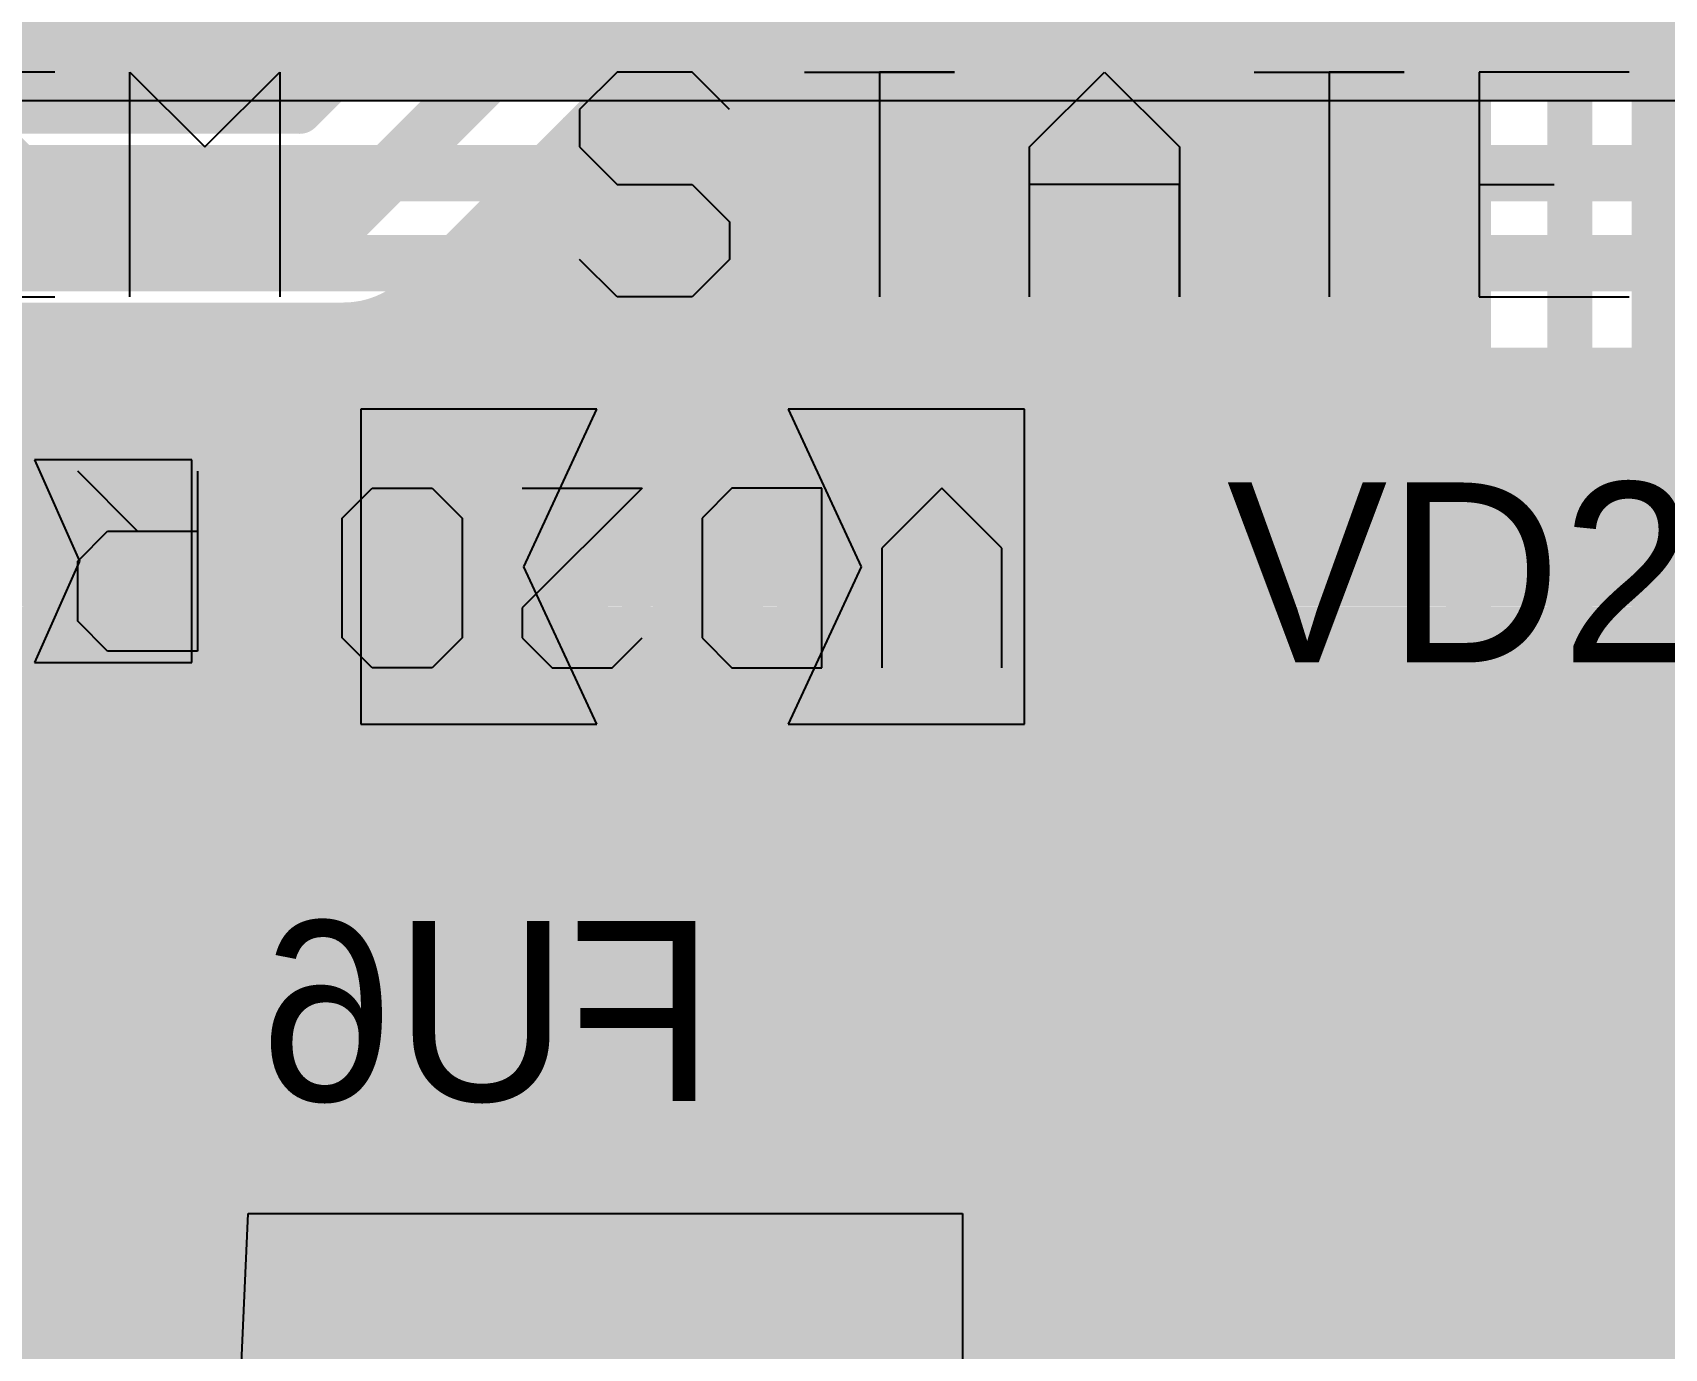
# Model space of a CAD drawing. Header units: millimetres. Extents: x 0.11 to 5.67, y 0.55 to 4.24.
# Drawn here: x 3.4741 to 3.7596, y 1.251 to 1.4813 of the extents above; entities that cross this region are included whole.
import ezdxf

# ---------------------------------------------------------------- set-up
doc = ezdxf.new("R2010")
doc.units = ezdxf.units.MM
doc.header["$MEASUREMENT"] = 0
for name, color, linetype in [('BottomLayer', 5, 'Continuous'), ('BottomOverlay', 54, 'Continuous'), ('BottomPaste', 16, 'Continuous'), ('BottomSolder', 6, 'Continuous'), ('InternalPlane2', 16, 'Continuous'), ('Mechanical3', 76, 'Continuous'), ('MultiLayer', 9, 'Continuous'), ('TopLayer', 1, 'Continuous'), ('TopOverlay', 2, 'Continuous'), ('TopPaste', 8, 'Continuous'), ('TopSolder', 216, 'Continuous'), ('ViaHoleLayer', 16, 'Continuous')]:
    doc.layers.add(name, color=color, linetype=linetype)

# ---------------------------------------------------------------- blocks, each defined once
blk = doc.blocks.new('SCVW06A25020_35')
at = {"layer": 'TopOverlay', "const_width": 0.00787}
for points in [[(-0.03469, 0.48858), (1.13461, 0.48858)], [(1.13461, 0.34685), (1.13461, 0.48858)]]:
    blk.add_lwpolyline(points, dxfattribs=at)
at = {"layer": 'TopOverlay', "const_width": 0.00394}
blk.add_lwpolyline([(1.13264, 0.48858, 1), (1.13657, 0.48858, 1)], format="xyb", close=True, dxfattribs=at)
blk.add_lwpolyline([(1.13264, 0.48858, 1), (1.13657, 0.48858, 1)], format="xyb", close=True, dxfattribs=at)
blk = doc.blocks.new('LED0805_69')
at = {"layer": 'Mechanical3'}
for p, q in [((-0.0561, 0.01771), (-0.0561, -0.00328)), ((-0.03511, -0.00328), (-0.03511, 0.01771)), ((-0.02462, 0.01771), (-0.02462, -0.01378)), ((-0.00887, 0.01771), (-0.02462, 0.01771)), ((-0.00363, 0.01246), (-0.00887, 0.01771)), ((0.01212, 0.01771), (0.00687, 0.01246)), ((0.02261, 0.01771), (0.01212, 0.01771)), ((0.02786, 0.01246), (0.02261, 0.01771)), ((0.03836, 0.01246), (0.0436, 0.01771)), ((0.0436, 0.01771), (0.0541, 0.01771)), ((0.0541, 0.01771), (0.05935, 0.01246)), ((-0.00363, -0.00853), (-0.00363, 0.01246)), ((0.02786, 0.00721), (0.02786, 0.01246)), ((0.03836, -0.00853), (0.03836, 0.01246)), ((0.05935, 0.01246), (0.05935, -0.00853)), ((0.00687, -0.01378), (0.02786, 0.00721)), ((-0.0561, -0.00328), (-0.04561, -0.01378)), ((-0.04561, -0.01378), (-0.03511, -0.00328)), ((-0.00887, -0.01378), (-0.00363, -0.00853)), ((0.0436, -0.01378), (0.03836, -0.00853)), ((0.05935, -0.00853), (0.0541, -0.01378)), ((-0.02462, -0.01378), (-0.00887, -0.01378)), ((0.02786, -0.01378), (0.00687, -0.01378)), ((0.0541, -0.01378), (0.0436, -0.01378))]:
    blk.add_line(p, q, dxfattribs=at)
at = {"layer": 'TopLayer'}
for points in [[(-0.06004, 0.02756), (-0.06004, -0.02756), (-0.0187, 0.02756), (-0.0187, -0.02756)], [(0.0561, -0.02756), (0.0561, 0.02756), (0.01476, -0.02756), (0.01476, 0.02756)]]:
    blk.add_solid(points, dxfattribs=at)
at = {"layer": 'TopOverlay'}
for points, const_width in [([(-0.07594, 0.03508), (-0.07594, -0.03504)], 0.00394), ([(-0.06476, 0.03504), (-0.07594, 0.03504)], 0.00394), ([(0.06378, 0.03504), (-0.06772, 0.03504)], 0.00394), ([(-0.06772, 0.03504), (-0.06772, -0.03504)], 0.00394), ([(0.06378, 0.03504), (0.06378, -0.03504)], 0.00394), ([(0.00787, 0.01575), (-0.01181, 0)], 0.005), ([(-0.01181, 0.01575), (-0.01181, -0.01575)], 0.005), ([(0.00787, 0.01575), (0.00787, -0.01575)], 0.005), ([(0.00787, -0.01575), (-0.01181, 0)], 0.005), ([(-0.06394, -0.03504), (-0.07602, -0.03504)], 0.00394), ([(0.06378, -0.03504), (-0.06772, -0.03504)], 0.00394)]:
    blk.add_lwpolyline(points, dxfattribs=dict(at, const_width=const_width))
for points, const_width in [([(-0.07693, 0.03508, 1), (-0.07496, 0.03508, 1)], 0.00197), ([(-0.07693, 0.03504, 1), (-0.07496, 0.03504, 1)], 0.00197), ([(-0.0687, 0.03504, 1), (-0.06673, 0.03504, 1)], 0.00197), ([(-0.0687, 0.03504, 1), (-0.06673, 0.03504, 1)], 0.00197), ([(-0.06575, 0.03504, 1), (-0.06378, 0.03504, 1)], 0.00197), ([(0.0628, 0.03504, 1), (0.06476, 0.03504, 1)], 0.00197), ([(0.0628, 0.03504, 1), (0.06476, 0.03504, 1)], 0.00197), ([(-0.01306, 0.01575, 1), (-0.01056, 0.01575, 1)], 0.0025), ([(0.00662, 0.01575, 1), (0.00912, 0.01575, 1)], 0.0025), ([(0.00662, 0.01575, 1), (0.00912, 0.01575, 1)], 0.0025), ([(-0.01306, 0, 1), (-0.01056, 0, 1)], 0.0025), ([(-0.01306, 0, 1), (-0.01056, 0, 1)], 0.0025), ([(-0.01306, -0.01575, 1), (-0.01056, -0.01575, 1)], 0.0025), ([(0.00662, -0.01575, 1), (0.00912, -0.01575, 1)], 0.0025), ([(0.00662, -0.01575, 1), (0.00912, -0.01575, 1)], 0.0025), ([(-0.07701, -0.03504, 1), (-0.07504, -0.03504, 1)], 0.00197), ([(-0.07693, -0.03504, 1), (-0.07496, -0.03504, 1)], 0.00197), ([(-0.0687, -0.03504, 1), (-0.06673, -0.03504, 1)], 0.00197), ([(-0.0687, -0.03504, 1), (-0.06673, -0.03504, 1)], 0.00197), ([(-0.06492, -0.03504, 1), (-0.06295, -0.03504, 1)], 0.00197), ([(0.0628, -0.03504, 1), (0.06476, -0.03504, 1)], 0.00197), ([(0.0628, -0.03504, 1), (0.06476, -0.03504, 1)], 0.00197)]:
    blk.add_lwpolyline(points, format="xyb", close=True, dxfattribs=dict(at, const_width=const_width))
at = {"layer": 'TopPaste'}
for p, q in [((-0.06004, 0.02756), (-0.06004, -0.02756)), ((-0.0187, 0.02756), (-0.06004, 0.02756)), ((-0.0315, 0), (-0.0187, 0.02756)), ((0.0561, 0.02756), (0.01476, 0.02756)), ((0.01476, 0.02756), (0.02756, 0)), ((0.0561, -0.02756), (0.0561, 0.02756)), ((-0.0187, -0.02756), (-0.0315, 0)), ((0.02756, 0), (0.01476, -0.02756)), ((-0.06004, -0.02756), (-0.0187, -0.02756)), ((0.01476, -0.02756), (0.0561, -0.02756))]:
    blk.add_line(p, q, dxfattribs=at)
at = {"layer": 'TopSolder'}
for points in [[(-0.06201, 0.02953), (-0.06201, -0.02953), (-0.01673, 0.02953), (-0.01673, -0.02953)], [(0.05807, -0.02953), (0.05807, 0.02953), (0.0128, -0.02953), (0.0128, 0.02953)]]:
    blk.add_solid(points, dxfattribs=at)
blk = doc.blocks.new('RC0603_93')
at = {"layer": 'Mechanical3'}
for p, q in [((-0.04528, -0.01575), (-0.04528, 0.01574)), ((-0.04528, 0.01574), (-0.02953, 0.01574)), ((-0.02953, 0.01574), (-0.02429, 0.01049)), ((-0.01379, 0.01049), (-0.00854, 0.01574)), ((-0.00854, 0.01574), (0.00195, 0.01574)), ((0.00195, 0.01574), (0.0072, 0.01049)), ((0.0177, 0.01049), (0.02294, 0.01574)), ((0.02294, 0.01574), (0.03344, 0.01574)), ((0.03344, 0.01574), (0.03869, 0.01049)), ((-0.02429, 0.01049), (-0.02429, -0.00001)), ((-0.01379, 0.00524), (-0.01379, 0.01049)), ((0.0072, 0.01049), (0.0072, 0.00524)), ((0.03869, 0.01049), (0.03869, 0.00524)), ((-0.00854, -0.00001), (-0.01379, 0.00524)), ((0.0072, 0.00524), (0.00195, -0.00001)), ((0.03869, 0.00524), (0.03344, -0.00001)), ((-0.02429, -0.00001), (-0.02953, -0.00525)), ((-0.01379, -0.00525), (-0.00854, -0.00001)), ((-0.00854, -0.00001), (0.00195, -0.00001)), ((0.00195, -0.00001), (0.0072, -0.00525)), ((0.03344, -0.00001), (0.02819, -0.00001)), ((0.02819, -0.00001), (0.03344, -0.00001)), ((0.03344, -0.00001), (0.03869, -0.00525)), ((-0.02953, -0.00525), (-0.04528, -0.00525)), ((-0.03478, -0.00525), (-0.02429, -0.01575)), ((-0.01379, -0.0105), (-0.01379, -0.00525)), ((0.0072, -0.00525), (0.0072, -0.0105)), ((0.03869, -0.00525), (0.03869, -0.0105)), ((-0.00854, -0.01575), (-0.01379, -0.0105)), ((0.0072, -0.0105), (0.00195, -0.01575)), ((0.02294, -0.01575), (0.0177, -0.0105)), ((0.03869, -0.0105), (0.03344, -0.01575)), ((0.00195, -0.01575), (-0.00854, -0.01575)), ((0.03344, -0.01575), (0.02294, -0.01575))]:
    blk.add_line(p, q, dxfattribs=at)
at = {"layer": 'TopLayer'}
for points in [[(-0.04429, -0.01772), (-0.01673, -0.01772), (-0.04429, 0.01772), (-0.01673, 0.01772)], [(0.04427, 0.01772), (0.01671, 0.01772), (0.04427, -0.01772), (0.01671, -0.01772)]]:
    blk.add_solid(points, dxfattribs=at)
at = {"layer": 'TopOverlay', "const_width": 0.00701}
for points in [[(-0.05217, 0.02559), (-0.05217, -0.02559)], [(0.05217, 0.02559), (-0.05217, 0.02559)], [(0.05217, 0.02559), (0.05217, -0.02559)], [(0.05217, -0.02559), (-0.05217, -0.02559)]]:
    blk.add_lwpolyline(points, dxfattribs=at)
at = {"layer": 'TopOverlay', "const_width": 0.0035}
for points in [[(-0.05392, 0.02559, 1), (-0.05041, 0.02559, 1)], [(-0.05392, 0.02559, 1), (-0.05041, 0.02559, 1)], [(0.05041, 0.02559, 1), (0.05392, 0.02559, 1)], [(0.05041, 0.02559, 1), (0.05392, 0.02559, 1)], [(-0.05392, -0.02559, 1), (-0.05041, -0.02559, 1)], [(-0.05392, -0.02559, 1), (-0.05041, -0.02559, 1)], [(0.05041, -0.02559, 1), (0.05392, -0.02559, 1)], [(0.05041, -0.02559, 1), (0.05392, -0.02559, 1)]]:
    blk.add_lwpolyline(points, format="xyb", close=True, dxfattribs=at)
at = {"layer": 'TopPaste'}
for p, q in [((-0.04429, 0.01772), (-0.04429, -0.01772)), ((-0.01673, 0.01772), (-0.04429, 0.01772)), ((-0.02461, 0), (-0.01673, 0.01772)), ((0.04427, 0.01772), (0.01671, 0.01772)), ((0.01671, 0.01772), (0.02458, 0)), ((0.04427, -0.01772), (0.04427, 0.01772)), ((-0.01673, -0.01772), (-0.02461, 0)), ((0.02458, 0), (0.01671, -0.01772)), ((-0.04429, -0.01772), (-0.01673, -0.01772)), ((0.01671, -0.01772), (0.04427, -0.01772))]:
    blk.add_line(p, q, dxfattribs=at)
at = {"layer": 'TopSolder'}
for points in [[(-0.04626, -0.01969), (-0.01476, -0.01969), (-0.04626, 0.01969), (-0.01476, 0.01969)], [(0.04624, 0.01969), (0.01474, 0.01969), (0.04624, -0.01969), (0.01474, -0.01969)]]:
    blk.add_solid(points, dxfattribs=at)
blk = doc.blocks.new('RC1210_B_184')
at = {"layer": 'BottomLayer', "const_width": 0.01476}
for points in [[(-0.08514, 0.04035, 1), (-0.07037, 0.04035, 1)], [(-0.05561, 0.04035, 1), (-0.04085, 0.04035, 1)], [(0.04085, 0.04035, 1), (0.05561, 0.04035, 1)], [(0.07037, 0.04035, 1), (0.08514, 0.04035, 1)], [(-0.08514, -0.04035, 1), (-0.07037, -0.04035, 1)], [(-0.05561, -0.04035, 1), (-0.04085, -0.04035, 1)], [(0.04085, -0.04035, 1), (0.05561, -0.04035, 1)], [(0.07037, -0.04035, 1), (0.08514, -0.04035, 1)]]:
    blk.add_lwpolyline(points, format="xyb", close=True, dxfattribs=at)
at = {"layer": 'BottomLayer'}
for points in [[(-0.07776, 0.05512), (-0.07776, -0.05512), (-0.04823, 0.05512), (-0.04823, -0.05512)], [(0.04823, 0.05512), (0.04823, -0.05512), (0.07776, 0.05512), (0.07776, -0.05512)], [(-0.09252, 0.04035), (-0.09252, -0.04035), (-0.03346, 0.04035), (-0.03346, -0.04035)], [(0.03346, 0.04035), (0.03346, -0.04035), (0.09252, 0.04035), (0.09252, -0.04035)]]:
    blk.add_solid(points, dxfattribs=at)
at = {"layer": 'BottomOverlay', "const_width": 0.00787}
for points in [[(0.01772, 0.05512), (-0.01772, 0.05512)], [(0.01772, -0.05512), (-0.01772, -0.05512)]]:
    blk.add_lwpolyline(points, dxfattribs=at)
at = {"layer": 'BottomOverlay', "const_width": 0.00394}
for points in [[(-0.01969, 0.05512, 1), (-0.01575, 0.05512, 1)], [(0.01575, 0.05512, 1), (0.01969, 0.05512, 1)], [(-0.01969, -0.05512, 1), (-0.01575, -0.05512, 1)], [(0.01575, -0.05512, 1), (0.01969, -0.05512, 1)]]:
    blk.add_lwpolyline(points, format="xyb", close=True, dxfattribs=at)
at = {"layer": 'BottomPaste', "const_width": 0.01476}
for points in [[(-0.08514, 0.04035, 1), (-0.07037, 0.04035, 1)], [(-0.05561, 0.04035, 1), (-0.04085, 0.04035, 1)], [(0.04085, 0.04035, 1), (0.05561, 0.04035, 1)], [(0.07037, 0.04035, 1), (0.08514, 0.04035, 1)], [(-0.08514, -0.04035, 1), (-0.07037, -0.04035, 1)], [(-0.05561, -0.04035, 1), (-0.04085, -0.04035, 1)], [(0.04085, -0.04035, 1), (0.05561, -0.04035, 1)], [(0.07037, -0.04035, 1), (0.08514, -0.04035, 1)]]:
    blk.add_lwpolyline(points, format="xyb", close=True, dxfattribs=at)
at = {"layer": 'BottomPaste'}
for points in [[(-0.07776, 0.05512), (-0.07776, -0.05512), (-0.04823, 0.05512), (-0.04823, -0.05512)], [(0.04823, 0.05512), (0.04823, -0.05512), (0.07776, 0.05512), (0.07776, -0.05512)], [(-0.09252, 0.04035), (-0.09252, -0.04035), (-0.03346, 0.04035), (-0.03346, -0.04035)], [(0.03346, 0.04035), (0.03346, -0.04035), (0.09252, 0.04035), (0.09252, -0.04035)]]:
    blk.add_solid(points, dxfattribs=at)
at = {"layer": 'BottomSolder', "const_width": 0.01673}
for points in [[(-0.08612, 0.04035, 1), (-0.06939, 0.04035, 1)], [(-0.05659, 0.04035, 1), (-0.03986, 0.04035, 1)], [(0.03986, 0.04035, 1), (0.05659, 0.04035, 1)], [(0.06939, 0.04035, 1), (0.08612, 0.04035, 1)], [(-0.08612, -0.04035, 1), (-0.06939, -0.04035, 1)], [(-0.05659, -0.04035, 1), (-0.03986, -0.04035, 1)], [(0.03986, -0.04035, 1), (0.05659, -0.04035, 1)], [(0.06939, -0.04035, 1), (0.08612, -0.04035, 1)]]:
    blk.add_lwpolyline(points, format="xyb", close=True, dxfattribs=at)
at = {"layer": 'BottomSolder'}
for points in [[(-0.07776, 0.05709), (-0.07776, -0.05709), (-0.04823, 0.05709), (-0.04823, -0.05709)], [(0.04823, 0.05709), (0.04823, -0.05709), (0.07776, 0.05709), (0.07776, -0.05709)], [(-0.09449, 0.04035), (-0.09449, -0.04035), (-0.0315, 0.04035), (-0.0315, -0.04035)], [(0.0315, 0.04035), (0.0315, -0.04035), (0.09449, 0.04035), (0.09449, -0.04035)]]:
    blk.add_solid(points, dxfattribs=at)
at = {"layer": 'Mechanical3'}
for p, q in [((-0.08858, -0.00393), (-0.08858, 0.01969)), ((-0.04135, 0.01181), (-0.03348, 0.01969)), ((-0.03348, 0.01969), (-0.01774, 0.01969)), ((-0.01774, 0.01969), (-0.00987, 0.01181)), ((0.00587, 0.01181), (0.01375, 0.01969)), ((0.01375, 0.01969), (0.02949, 0.01969)), ((0.02949, 0.01969), (0.03736, 0.01181)), ((-0.04135, -0.02754), (-0.04135, 0.01181)), ((-0.00987, 0.01181), (-0.00987, -0.02754)), ((0.00587, -0.00393), (0.00587, 0.01181)), ((0.03736, 0.01181), (0.03736, 0.00394)), ((0.03736, 0.00394), (0.02949, -0.00393)), ((-0.08858, -0.02754), (-0.08858, -0.00393)), ((-0.08858, -0.00393), (-0.07284, -0.00393)), ((-0.07284, -0.00393), (-0.08858, -0.00393)), ((0.02162, -0.01967), (0.00587, -0.00393)), ((0.02949, -0.00393), (0.00587, -0.00393)), ((0.03736, -0.02754), (0.02162, -0.01967)), ((-0.0571, -0.02754), (-0.08858, -0.02754))]:
    blk.add_line(p, q, dxfattribs=at)

msp = doc.modelspace()

# ---------------------------------------------------------------- linework, layer by layer
at = {"layer": 'BottomLayer'}
for p, q in [((3.50689, 1.16437), (3.51181, 1.27461)), ((3.51181, 1.27461), (3.63681, 1.27461)), ((3.63681, 1.27461), (3.63681, 1.16437))]:
    msp.add_line(p, q, dxfattribs=at)
for points, const_width in [([(3.45515, 1.49944), (3.4792, 1.47539)], 0.00787), ([(3.44193, 1.48622), (3.47146, 1.45669)], 0.00984), ([(3.49363, 1.48425), (4.20965, 1.48425)], 0.00787), ([(3.47527, 1.47933), (4.2452, 1.47933)], 0.00787), ([(3.4792, 1.47539), (4.24127, 1.47539)], 0.00787), ([(3.47146, 1.45669), (4.24902, 1.45669)], 0.00984), ([(3.46493, 1.44094), (4.25, 1.44094)], 0.00984), ([(3.46493, 1.42224), (4.24225, 1.42224)], 0.00787), ([(3.12106, 1.41633), (4.24816, 1.41633)], 0.00787), ([(3.12106, 1.40846), (4.25604, 1.40846)], 0.00787), ([(3.28391, 1.40059), (4.26391, 1.40059)], 0.00787), ([(3.29179, 1.39271), (4.27179, 1.39271)], 0.00787), ([(3.29967, 1.38484), (3.94146, 1.38484)], 0.00787), ([(3.3075, 1.37696), (3.94146, 1.37696)], 0.00787), ([(3.35925, 1.36909), (3.94146, 1.36909)], 0.00787), ([(3.35925, 1.36122), (3.94146, 1.36122)], 0.00787), ([(3.35925, 1.35334), (3.94146, 1.35334)], 0.00787), ([(3.35925, 1.34547), (3.94146, 1.34547)], 0.00787), ([(3.35925, 1.33759), (3.94146, 1.33759)], 0.00787), ([(3.35925, 1.32972), (3.94146, 1.32972)], 0.00787), ([(3.35925, 1.32185), (3.94146, 1.32185)], 0.00787), ([(3.35925, 1.31397), (3.94146, 1.31397)], 0.00787), ([(3.36614, 1.3061), (3.94146, 1.3061)], 0.00787), ([(3.36614, 1.29822), (4.26772, 1.29822)], 0.00787), ([(3.36614, 1.29035), (4.26772, 1.29035)], 0.00787), ([(3.49606, 1.28839), (3.52559, 1.28839)], 0.00787), ([(3.62205, 1.28839), (3.65157, 1.28839)], 0.00787), ([(3.36614, 1.28248), (3.47867, 1.28248)], 0.00787), ([(3.54298, 1.28248), (3.60466, 1.28248)], 0.00787), ([(3.66897, 1.28248), (4.26772, 1.28248)], 0.00787), ([(3.36614, 1.2746), (3.47163, 1.2746)], 0.00787), ([(3.55002, 1.27461), (3.59762, 1.27461)], 0.00787), ([(3.67601, 1.2746), (4.26772, 1.2746)], 0.00787), ([(3.67928, 1.26673), (4.26772, 1.26673)], 0.00787), ([(3.68012, 1.24311), (3.68012, 1.25984)], 0.00787), ([(3.68012, 1.25885), (4.26772, 1.25885)], 0.00787), ([(3.68012, 1.25098), (4.26911, 1.25098)], 0.00787)]:
    msp.add_lwpolyline(points, dxfattribs=dict(at, const_width=const_width))
at = {"layer": 'BottomLayer', "const_width": 0.00787}
for points in [[(3.49363, 1.48425, -0.198912), (3.4804, 1.48973)], [(3.49363, 1.48425, -0.198912), (3.4804, 1.48973)], [(3.46752, 1.25984, -0.414214), (3.49606, 1.28839)], [(3.52559, 1.28839, -0.26259), (3.55002, 1.27461)], [(3.59762, 1.27461, -0.26259), (3.62205, 1.28839)], [(3.65157, 1.28839, -0.414214), (3.68012, 1.25984)]]:
    msp.add_lwpolyline(points, format="xyb", dxfattribs=at)
at = {"layer": 'BottomLayer'}
for points, const_width in [([(3.49166, 1.48425, 1), (3.49559, 1.48425, 1)], 0.00394), ([(3.49166, 1.48425, 1), (3.49559, 1.48425, 1)], 0.00394), ([(3.49166, 1.48425, 1), (3.49559, 1.48425, 1)], 0.00394), ([(3.4733, 1.47933, 1), (3.47724, 1.47933, 1)], 0.00394), ([(3.47723, 1.47539, 1), (3.48117, 1.47539, 1)], 0.00394), ([(3.47723, 1.47539, 1), (3.48117, 1.47539, 1)], 0.00394), ([(3.469, 1.45669, 1), (3.47392, 1.45669, 1)], 0.00492), ([(3.469, 1.45669, 1), (3.47392, 1.45669, 1)], 0.00492), ([(3.66437, 1.3878, 1), (3.67618, 1.3878, 1)], 0.01181), ([(3.49409, 1.28839, 1), (3.49803, 1.28839, 1)], 0.00394), ([(3.49409, 1.28839, 1), (3.49803, 1.28839, 1)], 0.00394), ([(3.52362, 1.28839, 1), (3.52756, 1.28839, 1)], 0.00394), ([(3.52362, 1.28839, 1), (3.52756, 1.28839, 1)], 0.00394), ([(3.62008, 1.28839, 1), (3.62402, 1.28839, 1)], 0.00394), ([(3.62008, 1.28839, 1), (3.62402, 1.28839, 1)], 0.00394), ([(3.64961, 1.28839, 1), (3.65354, 1.28839, 1)], 0.00394), ([(3.64961, 1.28839, 1), (3.65354, 1.28839, 1)], 0.00394), ([(3.4767, 1.28248, 1), (3.48064, 1.28248, 1)], 0.00394), ([(3.54101, 1.28248, 1), (3.54495, 1.28248, 1)], 0.00394), ([(3.60269, 1.28248, 1), (3.60662, 1.28248, 1)], 0.00394), ([(3.667, 1.28248, 1), (3.67093, 1.28248, 1)], 0.00394), ([(3.46966, 1.2746, 1), (3.4736, 1.2746, 1)], 0.00394), ([(3.54805, 1.27461, 1), (3.55199, 1.27461, 1)], 0.00394), ([(3.54805, 1.27461, 1), (3.55199, 1.27461, 1)], 0.00394), ([(3.59565, 1.27461, 1), (3.59959, 1.27461, 1)], 0.00394), ([(3.59565, 1.27461, 1), (3.59959, 1.27461, 1)], 0.00394), ([(3.67404, 1.2746, 1), (3.67797, 1.2746, 1)], 0.00394), ([(3.67731, 1.26673, 1), (3.68124, 1.26673, 1)], 0.00394), ([(3.67815, 1.25984, 1), (3.68209, 1.25984, 1)], 0.00394), ([(3.67815, 1.25984, 1), (3.68209, 1.25984, 1)], 0.00394), ([(3.67815, 1.25885, 1), (3.68209, 1.25885, 1)], 0.00394), ([(3.67815, 1.25098, 1), (3.68209, 1.25098, 1)], 0.00394)]:
    msp.add_lwpolyline(points, format="xyb", close=True, dxfattribs=dict(at, const_width=const_width))
at = {"layer": 'InternalPlane2'}
msp.add_line((2.70571, 1.46944), (3.88189, 1.46944), dxfattribs=at)
at = {"layer": 'InternalPlane2', "const_width": 0.01181}
msp.add_lwpolyline([(2.70571, 1.47539), (3.88189, 1.47539)], dxfattribs=at)
at = {"layer": 'InternalPlane2', "const_width": 0.02591}
msp.add_lwpolyline([(3.65732, 1.3878, 1), (3.68323, 1.3878, 1)], format="xyb", close=True, dxfattribs=at)
at = {"layer": 'MultiLayer', "const_width": 0.01181}
msp.add_lwpolyline([(3.66437, 1.3878, 1), (3.67618, 1.3878, 1)], format="xyb", close=True, dxfattribs=at)
at = {"layer": 'TopLayer'}
for points, const_width in [([(3.75787, 1.09744), (3.75787, 1.65157)], 0.00787), ([(3.74311, 1.125), (3.74311, 1.61811)], 0.00787), ([(3.72539, 1.13234), (3.72539, 1.61077)], 0.00787), ([(3.52854, 1.44882), (3.63681, 1.55709)], 0.00984), ([(3.54177, 1.4356), (3.65003, 1.54386)], 0.00787), ([(3.5208, 1.46752), (3.58477, 1.5315)], 0.00787), ([(3.15486, 1.47933), (3.5326, 1.47933)], 0.00787), ([(3.5855, 1.47933), (3.72539, 1.47933)], 0.00787), ([(3.14699, 1.47145), (3.52473, 1.47145)], 0.00787), ([(3.57762, 1.47145), (3.72539, 1.47145)], 0.00787), ([(3.45079, 1.46752), (3.5208, 1.46752)], 0.00787), ([(3.56975, 1.46358), (3.72539, 1.46358)], 0.00787), ([(3.56188, 1.4557), (3.72539, 1.4557)], 0.00787), ([(3.45079, 1.44882), (3.52854, 1.44882)], 0.00984), ([(3.554, 1.44783), (3.72539, 1.44783)], 0.00787), ([(3.54613, 1.43996), (3.72539, 1.43996)], 0.00787), ([(3.45853, 1.43012), (3.52854, 1.43012)], 0.00787), ([(3.53689, 1.43208), (3.72539, 1.43208)], 0.00787), ([(3.51772, 1.42913), (3.58661, 1.42913)], 0.00787), ([(3.51772, 1.41191), (3.51772, 1.42913)], 0.00787), ([(3.58661, 1.34646), (3.58661, 1.42913)], 0.00787), ([(3.59449, 1.42717), (3.65945, 1.42717)], 0.00787), ([(3.59449, 1.34843), (3.59449, 1.42717)], 0.00787), ([(3.65945, 1.34843), (3.65945, 1.42717)], 0.00787), ([(3.45262, 1.42421), (3.51772, 1.42421)], 0.00787), ([(3.58661, 1.42421), (3.59449, 1.42421)], 0.00787), ([(3.65945, 1.42421), (3.72539, 1.42421)], 0.00787), ([(3.62697, 1.3878), (3.62697, 1.42323)], 0.00787), ([(3.46063, 1.42028), (3.51575, 1.42028)], 0.00787), ([(3.51575, 1.41191), (3.51575, 1.42028)], 0.00787), ([(3.58661, 1.41633), (3.59449, 1.41633)], 0.00787), ([(3.65945, 1.41633), (3.72539, 1.41633)], 0.00787), ([(3.58661, 1.40846), (3.59449, 1.40846)], 0.00787), ([(3.65945, 1.40846), (3.72539, 1.40846)], 0.00787), ([(3.58661, 1.40059), (3.59449, 1.40059)], 0.00787), ([(3.65945, 1.40059), (3.72539, 1.40059)], 0.00787), ([(3.48868, 1.38829), (3.55167, 1.38829)], 0.01969), ([(3.58661, 1.39271), (3.59449, 1.39271)], 0.00787), ([(3.62697, 1.3878), (3.67028, 1.3878)], 0.01969), ([(3.65945, 1.39271), (3.72539, 1.39271)], 0.00787), ([(3.59843, 1.3878), (3.62697, 1.3878)], 0.00787), ([(3.62697, 1.3878), (3.65551, 1.3878)], 0.00787), ([(3.62697, 1.35236), (3.62697, 1.3878)], 0.00787), ([(3.58661, 1.38484), (3.59449, 1.38484)], 0.00787), ([(3.65945, 1.38484), (3.72539, 1.38484)], 0.00787), ([(3.58661, 1.37696), (3.59449, 1.37696)], 0.00787), ([(3.65945, 1.37696), (3.72539, 1.37696)], 0.00787), ([(3.58661, 1.36909), (3.59449, 1.36909)], 0.00787), ([(3.65945, 1.36909), (3.72539, 1.36909)], 0.00787), ([(3.51575, 1.35728), (3.51575, 1.36467)], 0.00787), ([(3.51772, 1.34646), (3.51772, 1.36467)], 0.00787), ([(3.58661, 1.36122), (3.59449, 1.36122)], 0.00787), ([(3.65945, 1.36122), (3.72539, 1.36122)], 0.00787), ([(3.46063, 1.35728), (3.51575, 1.35728)], 0.00787), ([(3.23535, 1.35334), (3.51772, 1.35334)], 0.00787), ([(3.58661, 1.35334), (3.59449, 1.35334)], 0.00787), ([(3.65945, 1.35334), (3.72539, 1.35334)], 0.00787), ([(3.59449, 1.34843), (3.65945, 1.34843)], 0.00787), ([(3.22448, 1.34547), (3.72539, 1.34547)], 0.00787), ([(3.51772, 1.34646), (3.58661, 1.34646)], 0.00787), ([(3.22706, 1.33759), (3.72539, 1.33759)], 0.00787), ([(3.22706, 1.32972), (3.72539, 1.32972)], 0.00787), ([(3.22447, 1.32185), (3.72539, 1.32185)], 0.00787), ([(3.21812, 1.31397), (3.72539, 1.31397)], 0.00787), ([(2.98163, 1.3061), (3.72539, 1.3061)], 0.00787), ([(2.97376, 1.29822), (3.72539, 1.29822)], 0.00787), ([(2.8912, 1.29035), (3.72539, 1.29035)], 0.00787), ([(2.89907, 1.28248), (3.72539, 1.28248)], 0.00787), ([(2.90695, 1.2746), (3.72539, 1.2746)], 0.00787), ([(2.91482, 1.26673), (3.72539, 1.26673)], 0.00787), ([(3.38136, 1.25885), (3.72539, 1.25885)], 0.00787), ([(3.38923, 1.25098), (3.72539, 1.25098)], 0.00787)]:
    msp.add_lwpolyline(points, dxfattribs=dict(at, const_width=const_width))
for points, const_width in [([(3.53064, 1.47933, 1), (3.53457, 1.47933, 1)], 0.00394), ([(3.58353, 1.47933, 1), (3.58747, 1.47933, 1)], 0.00394), ([(3.72343, 1.47933, 1), (3.72736, 1.47933, 1)], 0.00394), ([(3.52276, 1.47145, 1), (3.5267, 1.47145, 1)], 0.00394), ([(3.57565, 1.47145, 1), (3.57959, 1.47145, 1)], 0.00394), ([(3.72343, 1.47145, 1), (3.72736, 1.47145, 1)], 0.00394), ([(3.51883, 1.46752, 1), (3.52277, 1.46752, 1)], 0.00394), ([(3.51883, 1.46752, 1), (3.52277, 1.46752, 1)], 0.00394), ([(3.56778, 1.46358, 1), (3.57172, 1.46358, 1)], 0.00394), ([(3.72343, 1.46358, 1), (3.72736, 1.46358, 1)], 0.00394), ([(3.55991, 1.4557, 1), (3.56384, 1.4557, 1)], 0.00394), ([(3.72343, 1.4557, 1), (3.72736, 1.4557, 1)], 0.00394), ([(3.52608, 1.44882, 1), (3.531, 1.44882, 1)], 0.00492), ([(3.52608, 1.44882, 1), (3.531, 1.44882, 1)], 0.00492), ([(3.55203, 1.44783, 1), (3.55597, 1.44783, 1)], 0.00394), ([(3.72343, 1.44783, 1), (3.72736, 1.44783, 1)], 0.00394), ([(3.54416, 1.43996, 1), (3.5481, 1.43996, 1)], 0.00394), ([(3.72343, 1.43996, 1), (3.72736, 1.43996, 1)], 0.00394), ([(3.5398, 1.4356, 1), (3.54374, 1.4356, 1)], 0.00394), ([(3.5398, 1.4356, 1), (3.54374, 1.4356, 1)], 0.00394), ([(3.5398, 1.4356, 1), (3.54374, 1.4356, 1)], 0.00394), ([(3.52657, 1.43012, 1), (3.53051, 1.43012, 1)], 0.00394), ([(3.52657, 1.43012, 1), (3.53051, 1.43012, 1)], 0.00394), ([(3.52657, 1.43012, 1), (3.53051, 1.43012, 1)], 0.00394), ([(3.53492, 1.43208, 1), (3.53885, 1.43208, 1)], 0.00394), ([(3.72343, 1.43208, 1), (3.72736, 1.43208, 1)], 0.00394), ([(3.51575, 1.42913, 1), (3.51969, 1.42913, 1)], 0.00394), ([(3.51575, 1.42913, 1), (3.51969, 1.42913, 1)], 0.00394), ([(3.58465, 1.42913, 1), (3.58858, 1.42913, 1)], 0.00394), ([(3.58465, 1.42913, 1), (3.58858, 1.42913, 1)], 0.00394), ([(3.59252, 1.42717, 1), (3.59646, 1.42717, 1)], 0.00394), ([(3.59252, 1.42717, 1), (3.59646, 1.42717, 1)], 0.00394), ([(3.65748, 1.42717, 1), (3.66142, 1.42717, 1)], 0.00394), ([(3.65748, 1.42717, 1), (3.66142, 1.42717, 1)], 0.00394), ([(3.51575, 1.42421, 1), (3.51969, 1.42421, 1)], 0.00394), ([(3.58465, 1.42421, 1), (3.58858, 1.42421, 1)], 0.00394), ([(3.59252, 1.42421, 1), (3.59646, 1.42421, 1)], 0.00394), ([(3.65748, 1.42421, 1), (3.66142, 1.42421, 1)], 0.00394), ([(3.72343, 1.42421, 1), (3.72736, 1.42421, 1)], 0.00394), ([(3.625, 1.42323, 1), (3.62894, 1.42323, 1)], 0.00394), ([(3.51378, 1.42028, 1), (3.51772, 1.42028, 1)], 0.00394), ([(3.51378, 1.42028, 1), (3.51772, 1.42028, 1)], 0.00394), ([(3.58465, 1.41633, 1), (3.58858, 1.41633, 1)], 0.00394), ([(3.59252, 1.41633, 1), (3.59646, 1.41633, 1)], 0.00394), ([(3.65748, 1.41633, 1), (3.66142, 1.41633, 1)], 0.00394), ([(3.72343, 1.41633, 1), (3.72736, 1.41633, 1)], 0.00394), ([(3.51378, 1.41191, 1), (3.51772, 1.41191, 1)], 0.00394), ([(3.51575, 1.41191, 1), (3.51969, 1.41191, 1)], 0.00394), ([(3.58465, 1.40846, 1), (3.58858, 1.40846, 1)], 0.00394), ([(3.59252, 1.40846, 1), (3.59646, 1.40846, 1)], 0.00394), ([(3.65748, 1.40846, 1), (3.66142, 1.40846, 1)], 0.00394), ([(3.72343, 1.40846, 1), (3.72736, 1.40846, 1)], 0.00394), ([(3.58465, 1.40059, 1), (3.58858, 1.40059, 1)], 0.00394), ([(3.59252, 1.40059, 1), (3.59646, 1.40059, 1)], 0.00394), ([(3.65748, 1.40059, 1), (3.66142, 1.40059, 1)], 0.00394), ([(3.72343, 1.40059, 1), (3.72736, 1.40059, 1)], 0.00394), ([(3.66437, 1.3878, 1), (3.67618, 1.3878, 1)], 0.01181), ([(3.48376, 1.38829, 1), (3.4936, 1.38829, 1)], 0.00984), ([(3.54675, 1.38829, 1), (3.55659, 1.38829, 1)], 0.00984), ([(3.58465, 1.39271, 1), (3.58858, 1.39271, 1)], 0.00394), ([(3.59252, 1.39271, 1), (3.59646, 1.39271, 1)], 0.00394), ([(3.62205, 1.3878, 1), (3.63189, 1.3878, 1)], 0.00984), ([(3.65748, 1.39271, 1), (3.66142, 1.39271, 1)], 0.00394), ([(3.66535, 1.3878, 1), (3.6752, 1.3878, 1)], 0.00984), ([(3.72343, 1.39271, 1), (3.72736, 1.39271, 1)], 0.00394), ([(3.59646, 1.3878, 1), (3.60039, 1.3878, 1)], 0.00394), ([(3.625, 1.3878, 1), (3.62894, 1.3878, 1)], 0.00394), ([(3.625, 1.3878, 1), (3.62894, 1.3878, 1)], 0.00394), ([(3.625, 1.3878, 1), (3.62894, 1.3878, 1)], 0.00394), ([(3.625, 1.3878, 1), (3.62894, 1.3878, 1)], 0.00394), ([(3.65354, 1.3878, 1), (3.65748, 1.3878, 1)], 0.00394), ([(3.58465, 1.38484, 1), (3.58858, 1.38484, 1)], 0.00394), ([(3.59252, 1.38484, 1), (3.59646, 1.38484, 1)], 0.00394), ([(3.65748, 1.38484, 1), (3.66142, 1.38484, 1)], 0.00394), ([(3.72343, 1.38484, 1), (3.72736, 1.38484, 1)], 0.00394), ([(3.58465, 1.37696, 1), (3.58858, 1.37696, 1)], 0.00394), ([(3.59252, 1.37696, 1), (3.59646, 1.37696, 1)], 0.00394), ([(3.65748, 1.37696, 1), (3.66142, 1.37696, 1)], 0.00394), ([(3.72343, 1.37696, 1), (3.72736, 1.37696, 1)], 0.00394), ([(3.58465, 1.36909, 1), (3.58858, 1.36909, 1)], 0.00394), ([(3.59252, 1.36909, 1), (3.59646, 1.36909, 1)], 0.00394), ([(3.65748, 1.36909, 1), (3.66142, 1.36909, 1)], 0.00394), ([(3.72343, 1.36909, 1), (3.72736, 1.36909, 1)], 0.00394), ([(3.51378, 1.36467, 1), (3.51772, 1.36467, 1)], 0.00394), ([(3.51575, 1.36467, 1), (3.51969, 1.36467, 1)], 0.00394), ([(3.58465, 1.36122, 1), (3.58858, 1.36122, 1)], 0.00394), ([(3.59252, 1.36122, 1), (3.59646, 1.36122, 1)], 0.00394), ([(3.65748, 1.36122, 1), (3.66142, 1.36122, 1)], 0.00394), ([(3.72343, 1.36122, 1), (3.72736, 1.36122, 1)], 0.00394), ([(3.51378, 1.35728, 1), (3.51772, 1.35728, 1)], 0.00394), ([(3.51378, 1.35728, 1), (3.51772, 1.35728, 1)], 0.00394), ([(3.51575, 1.35334, 1), (3.51969, 1.35334, 1)], 0.00394), ([(3.58465, 1.35334, 1), (3.58858, 1.35334, 1)], 0.00394), ([(3.59252, 1.35334, 1), (3.59646, 1.35334, 1)], 0.00394), ([(3.65748, 1.35334, 1), (3.66142, 1.35334, 1)], 0.00394), ([(3.72343, 1.35334, 1), (3.72736, 1.35334, 1)], 0.00394), ([(3.625, 1.35236, 1), (3.62894, 1.35236, 1)], 0.00394), ([(3.59252, 1.34843, 1), (3.59646, 1.34843, 1)], 0.00394), ([(3.59252, 1.34843, 1), (3.59646, 1.34843, 1)], 0.00394), ([(3.65748, 1.34843, 1), (3.66142, 1.34843, 1)], 0.00394), ([(3.65748, 1.34843, 1), (3.66142, 1.34843, 1)], 0.00394), ([(3.51575, 1.34646, 1), (3.51969, 1.34646, 1)], 0.00394), ([(3.51575, 1.34646, 1), (3.51969, 1.34646, 1)], 0.00394), ([(3.58465, 1.34646, 1), (3.58858, 1.34646, 1)], 0.00394), ([(3.58465, 1.34646, 1), (3.58858, 1.34646, 1)], 0.00394), ([(3.72343, 1.34547, 1), (3.72736, 1.34547, 1)], 0.00394), ([(3.72343, 1.33759, 1), (3.72736, 1.33759, 1)], 0.00394), ([(3.72343, 1.32972, 1), (3.72736, 1.32972, 1)], 0.00394), ([(3.72343, 1.32185, 1), (3.72736, 1.32185, 1)], 0.00394), ([(3.72343, 1.31397, 1), (3.72736, 1.31397, 1)], 0.00394), ([(3.72343, 1.3061, 1), (3.72736, 1.3061, 1)], 0.00394), ([(3.72343, 1.29822, 1), (3.72736, 1.29822, 1)], 0.00394), ([(3.72343, 1.29035, 1), (3.72736, 1.29035, 1)], 0.00394), ([(3.72343, 1.28248, 1), (3.72736, 1.28248, 1)], 0.00394), ([(3.72343, 1.2746, 1), (3.72736, 1.2746, 1)], 0.00394), ([(3.72343, 1.26673, 1), (3.72736, 1.26673, 1)], 0.00394), ([(3.72343, 1.25885, 1), (3.72736, 1.25885, 1)], 0.00394), ([(3.72343, 1.25098, 1), (3.72736, 1.25098, 1)], 0.00394)]:
    msp.add_lwpolyline(points, format="xyb", close=True, dxfattribs=dict(at, const_width=const_width))
at = {"layer": 'TopLayer', "const_width": 0.00787}
msp.add_lwpolyline([(3.54177, 1.4356, -0.198912), (3.52854, 1.43012)], format="xyb", dxfattribs=at)
msp.add_lwpolyline([(3.54177, 1.4356, -0.198912), (3.52854, 1.43012)], format="xyb", dxfattribs=at)
at = {"layer": 'TopOverlay'}
for p, q in [((3.47797, 1.4744), (3.45173, 1.4744)), ((3.49109, 1.43504), (3.49109, 1.4744)), ((3.49109, 1.4744), (3.50421, 1.46128)), ((3.50421, 1.46128), (3.51733, 1.4744)), ((3.51733, 1.4744), (3.51733, 1.43504)), ((3.57637, 1.4744), (3.56981, 1.46784)), ((3.58948, 1.4744), (3.57637, 1.4744)), ((3.59604, 1.46784), (3.58948, 1.4744)), ((3.60916, 1.4744), (3.6354, 1.4744)), ((3.6354, 1.4744), (3.62228, 1.4744)), ((3.62228, 1.4744), (3.62228, 1.43504)), ((3.64852, 1.46128), (3.66164, 1.4744)), ((3.66164, 1.4744), (3.67476, 1.46128)), ((3.68788, 1.4744), (3.71412, 1.4744)), ((3.71412, 1.4744), (3.701, 1.4744)), ((3.701, 1.4744), (3.701, 1.43504)), ((3.75347, 1.4744), (3.72724, 1.4744)), ((3.72724, 1.4744), (3.72724, 1.43504)), ((3.56981, 1.46784), (3.56981, 1.46128)), ((3.56981, 1.46128), (3.57637, 1.45472)), ((3.64852, 1.43504), (3.64852, 1.46128)), ((3.67476, 1.46128), (3.67476, 1.43504)), ((3.57637, 1.45472), (3.58948, 1.45472)), ((3.58948, 1.45472), (3.59604, 1.44816)), ((3.67476, 1.45472), (3.64852, 1.45472)), ((3.67476, 1.43504), (3.67476, 1.45472)), ((3.72724, 1.45472), (3.74035, 1.45472)), ((3.59604, 1.44816), (3.59604, 1.4416)), ((3.57637, 1.43504), (3.56981, 1.4416)), ((3.59604, 1.4416), (3.58948, 1.43504)), ((3.45173, 1.43504), (3.47797, 1.43504)), ((3.58948, 1.43504), (3.57637, 1.43504)), ((3.72724, 1.43504), (3.75347, 1.43504))]:
    msp.add_line(p, q, dxfattribs=at)
at = {"layer": 'ViaHoleLayer', "const_width": 0.00591}
msp.add_lwpolyline([(3.66732, 1.3878, 1), (3.67323, 1.3878, 1)], format="xyb", close=True, dxfattribs=at)

# ---------------------------------------------------------------- block references
for name, p, rotation in [('LED0805_69', (3.5876, 1.3878), 180), ('RC0603_93', (3.45768, 1.38878), 180), ('SCVW06A25020_35', (2.58193, 0.8372), 360), ('RC1210_B_184', (3.57382, 1.21949), 180)]:
    msp.add_blockref(name, p, dxfattribs=dict(rotation=rotation))

# ---------------------------------------------------------------- texts
at = {"layer": 'BottomOverlay', "text_generation_flag": 2}
msp.add_text('FU6', height=0.031496, dxfattribs=at).set_placement((3.5935, 1.29429))
at = {"layer": 'TopOverlay'}
msp.add_text('VD20', height=0.031496, dxfattribs=at).set_placement((3.68307, 1.37106))

doc.saveas('drawing.dxf')
